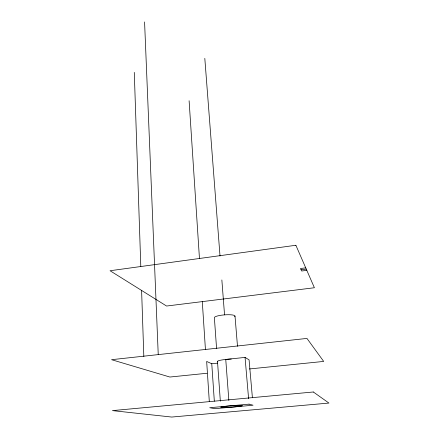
<?xml version="1.0" encoding="UTF-8"?>
<svg xmlns="http://www.w3.org/2000/svg" width="439" height="439" viewBox="0 0 439 439"><rect width="100%" height="100%" fill="white"/><g stroke="black" fill="none" stroke-linecap="round" stroke-linejoin="round"><path stroke-width="0.66" d="M305.72 267.845L300.495 268.52L301.664 271.017L306.812 270.353M301.083 269.782L306.268 269.107M252.409 397.772L249.078 359.854L245.055 357.412L225.75 359.442L228.856 400.467M209.31 401.592L206.665 361.445L211.768 363.744L217.728 363.119M206.994 373.265L169.877 377.035L111.555 359.689L306.96 338.42L323.691 361.423L249.308 368.974M245.055 357.412L248.606 398.722M235.019 316.212L237.494 346.25M204.81 58.376L220.016 256.03M221.86 279.967L224.543 314.845M216.581 348.577L214.364 317.584A10.366 2.008 -4.4 0 1 226.442 314.752A10.366 2.008 -4.4 0 1 234.525 316.76M217.497 361.379L220.34 401.18M211.768 363.744L214.331 401.186M189.105 100.75L199.465 258.571M202.291 301.615L205.43 349.384M144.574 21.95L158.238 354.608M134.279 72.375L140.804 266.517M141.605 290.442L143.827 356.484M217.777 361.72A10.602 1.383 -4.4 0 1 220.888 360.145A10.602 1.383 -4.4 0 1 231.298 359.053M295.875 245.264L110.057 270.742L166.568 306.032L314.395 287.743L295.875 245.264M313.331 391.989L112.417 410.613L171.737 417.05L328.943 403.062L313.331 391.989M249.067 404.143L209.71 407.716L214.841 408.676L253.062 405.219L249.067 404.143M225.586 407.491A10.854 0.697 -4.4 0 0 242.388 405.663A10.854 0.697 -4.4 0 0 226.798 406.185A10.854 0.697 -4.4 0 0 225.586 407.491"/></g></svg>
